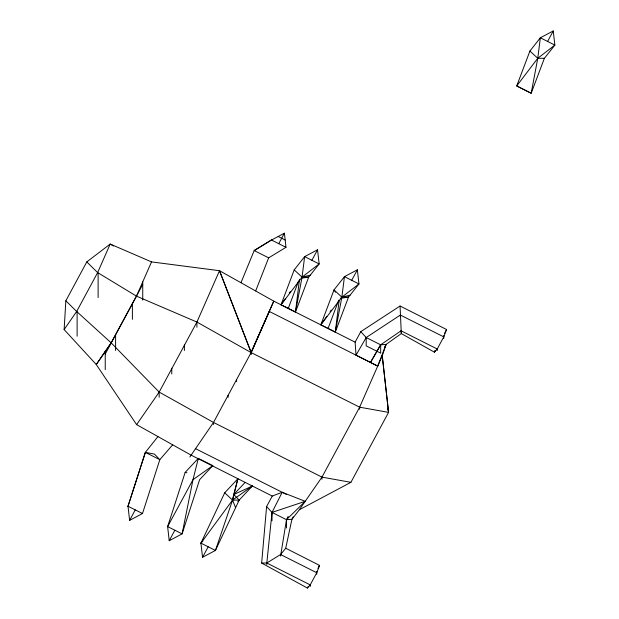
<?xml version="1.0" encoding="UTF-8"?>
<svg xmlns="http://www.w3.org/2000/svg" width="619" height="619" viewBox="0 0 619 619"><rect width="100%" height="100%" fill="white"/><g stroke="black" fill="none" stroke-linecap="round" stroke-linejoin="round"><path stroke-width="0.93" d="M286.489 528.03L286.489 519.697L288.183 516.339M280.569 556.102L286.489 519.697L305.198 501.32L282.179 492.283L272.252 496.051L190.915 455.035L136.613 424.634L96.262 364.529L64.136 329.571L65.838 300.788L86.792 261.914L110.197 244.056L151.531 261.907L219.513 270.704L273.776 301.136L355.12 342.16L356.026 355.151L377.737 366.084L386.086 344.419L401.313 333.587L400.067 306.01L446.585 329.532L443.761 336.868L437.223 349.008L434.399 352.172L401.313 333.587M293.22 516.88L291.913 519.302L285.73 548.233L319.574 565.41L316.75 572.745L310.212 584.885L307.388 588.05L261.651 563.066L266.596 506.559L272.252 496.051M299.48 279.339L295.487 312.061L281.011 304.796L294.195 269.892L304.641 256.637L317.547 249.797L319.156 263.942L308.672 277.165L295.487 312.061L302.057 277.126L304.641 256.637L319.156 263.942L302.057 277.126L281.011 304.796L285.382 298.582M335.297 332.078L348.482 297.174L358.966 283.959L357.356 269.814L344.45 276.654L334.005 289.901L320.82 324.805L335.297 332.078L339.173 300.285M335.281 332.109L341.858 297.143L344.45 276.654L358.966 283.959L341.858 297.143L320.82 324.805L326.832 316.263M233.564 495.448L232.543 500.09L215.443 550.438L202.537 557.278L200.927 543.126L224.697 492.825L237.882 478.766L232.543 500.09L200.927 543.126L215.443 550.438L239.166 500.121L252.343 486.062L233.773 494.511L239.166 500.121L237.889 501.56M198.328 458.354L192.989 479.679L182.094 533.872L169.211 540.72L167.625 526.583L185.143 472.413L198.328 458.354L212.789 465.643L199.612 479.71L182.094 533.872L167.625 526.583L192.989 479.679L212.789 465.643M237.882 478.766L233.773 494.511L245.116 482.41M172.655 444.813L159.826 459.669L142.494 513.522L129.611 520.378L128.025 506.241L145.349 452.388L157.961 436.588M127.916 506.427L145.349 452.388L154.425 454.075L159.826 459.669L145.349 452.388M400.067 306.01L360.761 331.676L366.193 337.533L380.662 344.814L386.086 344.419L382.256 355.809L359.631 407.186L321.965 477.133L299.364 509.731L291.913 519.302L286.489 519.697L272.02 512.416L266.596 506.559M288.253 308.432L298.598 281.041M328.062 328.441L338.74 300.169M529.903 51.044L516.718 85.948L531.179 93.252L544.38 58.318L554.864 45.094L553.254 30.95L540.348 37.79L529.903 51.044L537.764 58.279L544.38 58.318M435.025 350.54L434.399 352.172L435.203 350.671M255.686 290.907L268.654 257.844L285.986 247.321L284.4 233.185L271.517 240.04L254.185 250.556L241 282.659M151.531 261.907L136.466 296.137L111.126 342.81L96.262 364.529L111.296 342.818M136.613 424.634L159.176 392.082L196.912 322.05L219.513 270.704L251.182 352.466L251.182 354.571M251.182 352.49L273.776 301.136L251.182 352.466L213.516 422.437L189.855 457.008M282.179 492.283L272.02 512.416L266.812 563.011L310.212 584.885L310.212 586.448M105.238 354.068L142.741 284.485M129.611 520.378L135.259 509.886M278.751 243.677L284.4 233.185M311.899 260.289L317.547 249.797M169.211 540.72L174.86 530.228M202.537 557.278L208.185 546.786M351.708 280.306L357.356 269.814M355.113 342.175L360.761 331.676M547.606 41.442L553.254 30.95M384.786 346.841L386.086 344.419M299.364 509.731L350.903 482.325L388.57 412.378L382.256 355.809L388.57 412.378L359.631 407.186L251.128 352.575L196.912 322.05L136.466 296.137L97.64 272.584L86.792 261.914M307.388 588.05L308.192 586.549M317.957 568.412L319.574 565.41L318.445 566.679M444.574 333.285L446.585 329.532M370.495 362.44L380.662 344.814L401.05 330.801L437.223 349.008L437.223 350.571M356.026 355.151L366.193 337.533L400.338 315.048L443.761 336.868M370.479 362.463L380.662 344.814L380.662 353.147L366.193 345.866L366.193 337.533M64.136 329.571L76.663 311.481L97.64 272.584L110.197 244.056L113.501 246.022M289.212 293.143L290.303 291.595M330.113 311.605L331.204 310.049M261.651 563.066L266.812 563.011L280.569 554.539L285.73 548.233M200.927 543.126L202.839 540.983M252.366 486.023L232.543 500.09L235.591 507.704M271.633 239.808L254.185 250.556L268.654 257.844M305.198 501.32L272.02 512.416L272.02 520.749M294.195 269.892L302.057 277.126L310.251 275.169M335.475 292.222L334.005 289.901L341.858 297.143L350.06 295.186M301.414 278.148L308.672 277.165L302.057 277.126M340.311 298.281L348.482 297.174L341.858 297.143M400.338 316.611L400.385 314.87M239.166 500.121L232.543 500.09L224.697 492.825M65.838 300.788L76.663 311.481L111.126 342.81L159.176 392.082L213.516 422.437L321.965 477.133L350.903 482.325M185.143 472.413L186.961 472.754M278.179 236.497L285.166 240.017M271.517 240.04L285.986 247.321M377.706 366.108L269.257 311.411L251.128 352.575L219.513 270.704M195.356 448.589L286.349 494.388M280.569 554.539L316.75 572.745M128.025 506.241L142.494 513.522M266.812 564.574L266.843 562.88M387.749 408.602L388.57 412.378M443.761 335.475L443.761 338.431M401.05 330.801L401.05 332.364M359.631 407.186L359.631 409.267M321.965 477.133L321.965 479.222M316.75 571.352L316.75 574.308M236.582 379.594L236.582 381.675M228.109 395.332L228.109 397.413M213.516 422.437L213.516 424.518M196.912 322.05L196.912 327.258M184.392 344.768L184.392 350.516M171.773 368.204L171.773 373.953M159.176 392.082L159.176 397.29M142.741 281.877L142.741 300.107M132.381 303.403L132.381 319.342M115.598 334.523L115.598 350.462M105.238 351.19L105.238 369.698M98.119 273.103L98.119 297.584M77.112 311.721L77.112 336.202M540.348 37.79L537.764 58.279L531.179 93.252L516.718 85.948L537.764 58.279L554.864 45.094L540.348 37.79"/></g></svg>
